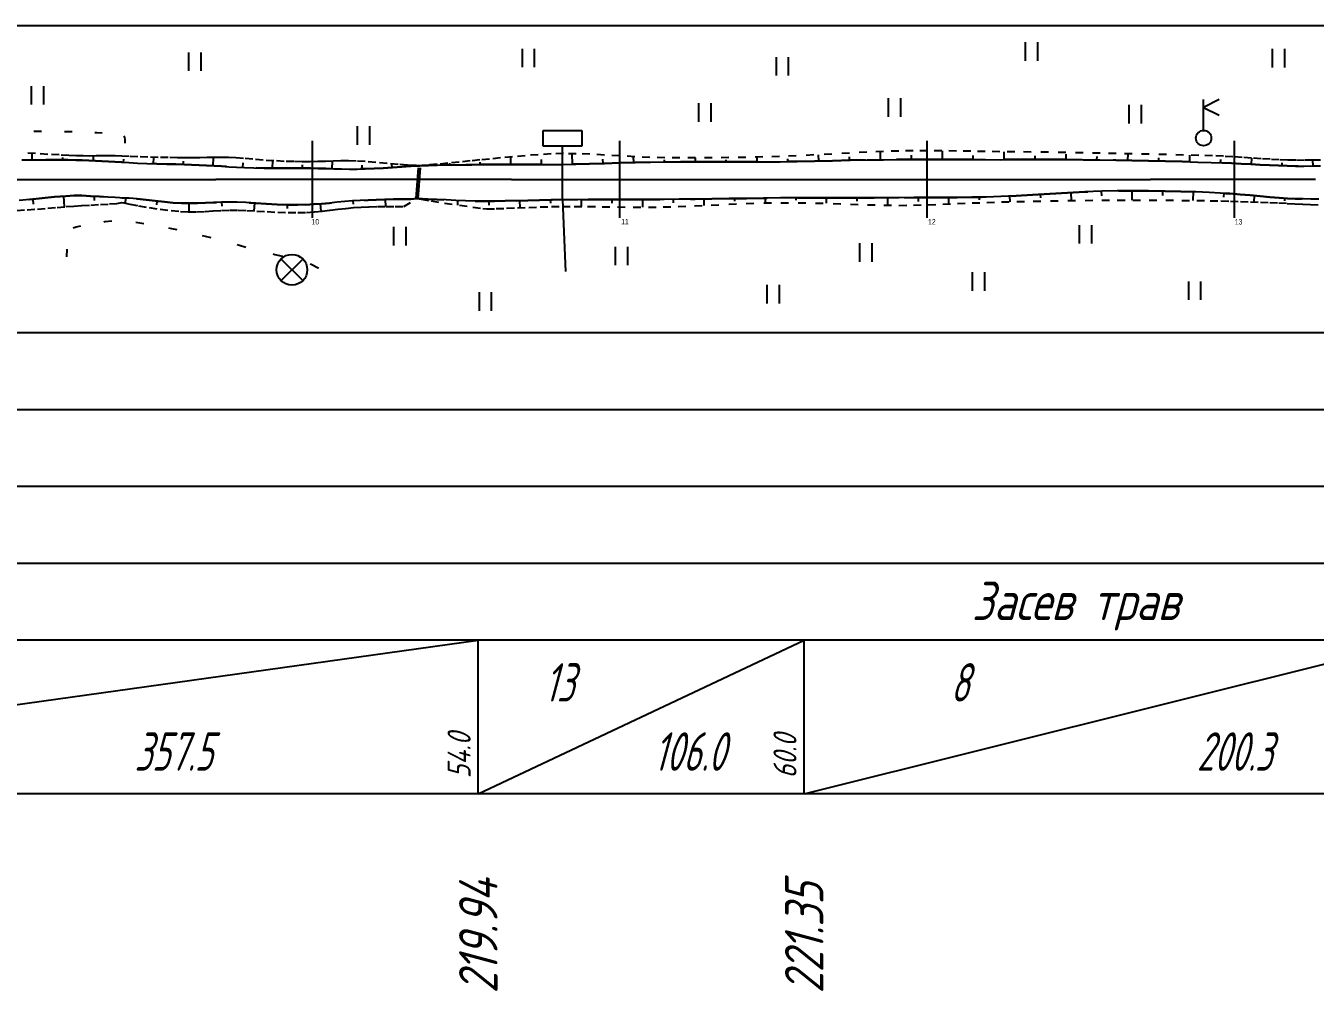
# Model space of a CAD drawing. Extents: x 2172 to 5772, y -842 to -248.
# Drawn here: x 2448.6 to 2532.5, y -675.3 to -612.5 of the extents above; entities that cross this region are included whole.
import ezdxf

# ---------------------------------------------------------------- set-up
doc = ezdxf.new("R2010")
doc.units = 0
doc.header["$MEASUREMENT"] = 0
for name, pattern in [('CONTI', [0]), ('STROT', [1.7, 0.5, -1.2]), ('TP0', [0])]:
    doc.linetypes.add(name, pattern=pattern)
doc.layers.get('0').update_dxf_attribs({"linetype": 'CONTINUOUS'})
for name, color, linetype in [('DEFAULT', 7, 'CONTI'), ('OTKOSDEFAULT', 32, 'CONTI'), ('SIT_LDEFAULT', 7, 'CONTI'), ('USLZNDEFAULT', 7, 'CONTI'), ('ЛЕВЫЙ_ЛОТОК_УКЛОНЫ', 7, 'CONTINUOUS'), ('ОТМЕТКИ_КЮВЕТОВ', 7, 'CONTINUOUS'), ('ЧЕРНЫЕ_ОТМЕТКИ', 7, 'CONTINUOUS')]:
    doc.layers.add(name, color=color, linetype=linetype)
doc.styles.add('SHRFT', font='TXT', dxfattribs={"width": 8.75})
doc.styles.add('ГОСТ', font='gost.TTF', dxfattribs={"oblique": 15, "height": 1})

# ---------------------------------------------------------------- blocks, each defined once
blk = doc.blocks.new('BL_4017')
at = {"color": 0}
for p, q in [((0, 2.5), (0, 12.5)), ((5, 12.5), (0, 10)), ((0, 10), (5, 7.5))]:
    blk.add_line(p, q, dxfattribs=at)
blk.add_circle((0, 0), 2.5, dxfattribs=at)
blk = doc.blocks.new('BL_13')
at = {"color": 0}
for p, q in [((-6.25, 17.5), (-6.25, 22.5)), ((-6.25, 22.5), (6.25, 22.5)), ((6.25, 22.5), (6.25, 17.5)), ((0, 17.5), (-6.25, 17.5)), ((0, 0), (0, 17.5)), ((6.25, 17.5), (0, 17.5)), ((5, 0), (0, 0))]:
    blk.add_line(p, q, dxfattribs=at)
blk = doc.blocks.new('BL_7')
at = {"color": 0}
for p, q in [((-3.5, 3.5), (3.5, -3.5)), ((-3.5, -3.5), (3.5, 3.5))]:
    blk.add_line(p, q, dxfattribs=at)
blk.add_circle((0, 0), 5, dxfattribs=at)
blk = doc.blocks.new('BL_2011')
at = {"color": 0}
for p, q in [((0, 0), (0, 6)), ((4, 0), (4, 6))]:
    blk.add_line(p, q, dxfattribs=at)

msp = doc.modelspace()

# ---------------------------------------------------------------- linework, layer by layer
at = {"linetype": 'TP0'}
for p, q in [((3107.228, -612.478), (2267.228, -612.478)), ((3107.228, -632.478), (2267.228, -632.478)), ((3107.228, -642.478), (2267.228, -642.478)), ((3107.228, -647.478), (2267.228, -647.478)), ((3107.228, -652.478), (2267.228, -652.478)), ((3107.228, -662.478), (2267.228, -662.478))]:
    msp.add_line(p, q, dxfattribs=at)
at = {"layer": 'DEFAULT', "color": 12, "linetype": 'CONTI'}
for p, q in [((2467.228, -624.977), (2467.229, -619.977)), ((2487.229, -624.977), (2487.227, -619.977)), ((2507.228, -624.977), (2507.228, -619.978)), ((2527.228, -624.977), (2527.228, -619.979)), ((2427.471, -622.478), (2450.929, -622.477)), ((2461.545, -622.478), (2460.929, -622.478)), ((2462.162, -622.478), (2461.545, -622.478)), ((2462.778, -622.478), (2462.162, -622.478)), ((2463.395, -622.478), (2462.778, -622.478)), ((2464.012, -622.478), (2463.395, -622.478)), ((2464.628, -622.478), (2464.012, -622.478)), ((2465.245, -622.478), (2464.628, -622.478)), ((2465.861, -622.478), (2465.245, -622.478)), ((2466.478, -622.478), (2465.861, -622.478)), ((2467.095, -622.478), (2466.478, -622.478)), ((2467.711, -622.478), (2467.095, -622.478)), ((2468.328, -622.478), (2467.711, -622.478)), ((2468.945, -622.478), (2468.328, -622.478)), ((2469.561, -622.478), (2468.945, -622.478)), ((2470.178, -622.478), (2469.561, -622.478)), ((2480.179, -622.478), (2485.058, -622.478)), ((2505.058, -622.478), (2506.914, -622.478)), ((2506.914, -622.478), (2508.769, -622.478)), ((2508.769, -622.478), (2510.625, -622.478)), ((2510.625, -622.478), (2512.48, -622.478)), ((2512.48, -622.478), (2514.335, -622.478)), ((2514.335, -622.478), (2516.191, -622.478)), ((2516.191, -622.478), (2518.046, -622.478)), ((2518.046, -622.478), (2519.902, -622.478)), ((2519.902, -622.478), (2521.757, -622.478))]:
    msp.add_line(p, q, dxfattribs=at)
for points in [[(2450.929, -622.477, 0), (2451.63, -622.477, 0)], [(2451.63, -622.477, 0), (2452.305, -622.478, 0)], [(2452.305, -622.478, 0), (2452.956, -622.477, 0)], [(2452.956, -622.477, 0), (2453.582, -622.478, 0)], [(2453.582, -622.478, 0), (2454.181, -622.477, 0)], [(2454.181, -622.477, 0), (2454.755, -622.477, 0)], [(2454.755, -622.477, 0), (2455.303, -622.477, 0)], [(2455.303, -622.477, 0), (2455.826, -622.478, 0)], [(2455.826, -622.478, 0), (2456.325, -622.478, 0)], [(2456.325, -622.478, 0), (2456.796, -622.477, 0)], [(2456.796, -622.477, 0), (2457.242, -622.477, 0)], [(2457.242, -622.477, 0), (2457.664, -622.477, 0)], [(2457.664, -622.477, 0), (2458.059, -622.477, 0)], [(2458.059, -622.477, 0), (2458.428, -622.478, 0)], [(2458.428, -622.478, 0), (2458.773, -622.478, 0)], [(2458.773, -622.478, 0), (2459.093, -622.478, 0)], [(2459.093, -622.478, 0), (2459.384, -622.477, 0)], [(2459.384, -622.477, 0), (2459.652, -622.478, 0)], [(2459.652, -622.478, 0), (2459.896, -622.478, 0)], [(2459.896, -622.478, 0), (2460.113, -622.477, 0)], [(2460.113, -622.477, 0), (2460.304, -622.477, 0)], [(2460.304, -622.477, 0), (2460.469, -622.478, 0)], [(2460.469, -622.478, 0), (2460.609, -622.478, 0)], [(2460.609, -622.478, 0), (2460.725, -622.477, 0)], [(2460.725, -622.477, 0), (2460.814, -622.479, 0)], [(2460.814, -622.479, 0), (2460.878, -622.478, 0)], [(2460.878, -622.478, 0), (2460.915, -622.479, 0)], [(2460.915, -622.479, 0), (2460.928, -622.477, 0)], [(2470.191, -622.478, 0), (2470.178, -622.477, 0)], [(2470.229, -622.479, 0), (2470.191, -622.478, 0)], [(2470.293, -622.477, 0), (2470.229, -622.479, 0)], [(2470.382, -622.478, 0), (2470.293, -622.477, 0)], [(2470.496, -622.478, 0), (2470.382, -622.478, 0)], [(2470.637, -622.477, 0), (2470.496, -622.478, 0)], [(2470.804, -622.478, 0), (2470.637, -622.477, 0)], [(2470.994, -622.479, 0), (2470.804, -622.478, 0)], [(2471.21, -622.478, 0), (2470.994, -622.479, 0)], [(2471.455, -622.478, 0), (2471.21, -622.478, 0)], [(2471.721, -622.478, 0), (2471.455, -622.478, 0)], [(2472.015, -622.478, 0), (2471.721, -622.478, 0)], [(2472.334, -622.477, 0), (2472.015, -622.478, 0)], [(2472.678, -622.477, 0), (2472.334, -622.477, 0)], [(2473.049, -622.478, 0), (2472.678, -622.477, 0)], [(2473.443, -622.477, 0), (2473.049, -622.478, 0)], [(2473.864, -622.478, 0), (2473.443, -622.477, 0)], [(2474.31, -622.478, 0), (2473.864, -622.478, 0)], [(2474.781, -622.477, 0), (2474.31, -622.478, 0)], [(2475.279, -622.478, 0), (2474.781, -622.477, 0)], [(2475.803, -622.477, 0), (2475.279, -622.478, 0)], [(2476.352, -622.477, 0), (2475.803, -622.477, 0)], [(2476.925, -622.479, 0), (2476.352, -622.477, 0)], [(2477.524, -622.477, 0), (2476.925, -622.479, 0)], [(2478.15, -622.477, 0), (2477.524, -622.477, 0)], [(2478.801, -622.477, 0), (2478.15, -622.477, 0)], [(2479.477, -622.478, 0), (2478.801, -622.477, 0)], [(2480.179, -622.478, 0), (2479.477, -622.478, 0)], [(2485.058, -622.478, 0), (2487.637, -622.478, 0)], [(2487.637, -622.478, 0), (2490.036, -622.478, 0)], [(2490.036, -622.478, 0), (2492.259, -622.478, 0)], [(2492.259, -622.478, 0), (2494.304, -622.478, 0)], [(2494.304, -622.478, 0), (2496.169, -622.477, 0)], [(2496.169, -622.477, 0), (2497.859, -622.478, 0)], [(2497.859, -622.478, 0), (2499.369, -622.476, 0)], [(2499.369, -622.476, 0), (2500.703, -622.477, 0)], [(2500.703, -622.477, 0), (2501.859, -622.478, 0)], [(2501.859, -622.478, 0), (2502.837, -622.478, 0)], [(2502.837, -622.478, 0), (2503.636, -622.479, 0)], [(2503.636, -622.479, 0), (2504.259, -622.477, 0)], [(2504.259, -622.477, 0), (2504.703, -622.478, 0)], [(2504.703, -622.478, 0), (2504.97, -622.477, 0)], [(2504.97, -622.477, 0), (2505.058, -622.478, 0)], [(2521.846, -622.477, 0), (2521.757, -622.479, 0)], [(2522.113, -622.478, 0), (2521.846, -622.477, 0)], [(2522.556, -622.477, 0), (2522.113, -622.478, 0)], [(2523.18, -622.478, 0), (2522.556, -622.477, 0)], [(2523.978, -622.477, 0), (2523.18, -622.478, 0)], [(2524.957, -622.478, 0), (2523.978, -622.477, 0)], [(2526.112, -622.477, 0), (2524.957, -622.478, 0)], [(2527.446, -622.478, 0), (2526.112, -622.477, 0)], [(2528.957, -622.478, 0), (2527.446, -622.478, 0)], [(2530.646, -622.477, 0), (2528.957, -622.478, 0)], [(2532.512, -622.478, 0), (2530.646, -622.477, 0)]]:
    msp.add_polyline3d(points, dxfattribs=at)
at = {"layer": 'OTKOSDEFAULT', "color": 32, "linetype": 'STROT'}
for p, q in [((2449.193, -620.803, 43.942), (2448.366, -620.764, 43.932)), ((2449.997, -620.849, 43.951), (2449.193, -620.803, 43.942)), ((2450.736, -620.889, 43.96), (2449.997, -620.849, 43.951)), ((2451.376, -620.923, 43.968), (2450.736, -620.889, 43.96)), ((2451.88, -620.945, 43.974), (2451.376, -620.923, 43.968)), ((2452.302, -620.955, 43.963), (2451.88, -620.945, 43.974)), ((2452.722, -620.956, 43.952), (2452.302, -620.955, 43.963)), ((2453.143, -620.952, 43.942), (2452.722, -620.956, 43.952)), ((2453.562, -620.948, 43.931), (2453.143, -620.952, 43.942)), ((2453.979, -620.944, 43.92), (2453.562, -620.948, 43.931)), ((2454.396, -620.948, 43.909), (2453.979, -620.944, 43.92)), ((2454.81, -620.957, 43.898), (2454.396, -620.948, 43.909)), ((2455.288, -620.978, 43.902), (2454.81, -620.957, 43.898)), ((2481.068, -620.936, 44.069), (2480.238, -621.007, 44.061)), ((2481.916, -620.872, 44.076), (2481.068, -620.936, 44.069)), ((2482.756, -620.825, 44.084), (2481.916, -620.872, 44.076)), ((2483.561, -620.801, 44.092), (2482.756, -620.825, 44.084)), ((2484.384, -620.809, 44.105), (2483.561, -620.801, 44.092)), ((2485.279, -620.842, 44.12), (2484.384, -620.809, 44.105)), ((2486.227, -620.892, 44.136), (2485.279, -620.842, 44.12)), ((2487.209, -620.95, 44.152), (2486.227, -620.892, 44.136)), ((2488.203, -621.005, 44.169), (2487.209, -620.95, 44.152)), ((2498.71, -620.945, 44.359), (2497.612, -620.988, 44.345)), ((2499.855, -620.888, 44.375), (2498.71, -620.945, 44.359)), ((2501.022, -620.826, 44.391), (2499.855, -620.888, 44.375)), ((2502.184, -620.763, 44.406), (2501.022, -620.826, 44.391)), ((2503.314, -620.705, 44.421), (2502.184, -620.763, 44.406)), ((2504.389, -620.661, 44.436), (2503.314, -620.705, 44.421)), ((2505.379, -620.632, 44.449), (2504.389, -620.661, 44.436)), ((2506.318, -620.619, 44.451), (2505.379, -620.632, 44.449)), ((2507.257, -620.617, 44.454), (2506.318, -620.619, 44.451)), ((2508.196, -620.625, 44.456), (2507.257, -620.617, 44.454)), ((2509.137, -620.636, 44.458), (2508.196, -620.625, 44.456)), ((2510.076, -620.649, 44.46), (2509.137, -620.636, 44.458)), ((2511.015, -620.664, 44.462), (2510.076, -620.649, 44.46)), ((2511.954, -620.676, 44.465), (2511.015, -620.664, 44.462)), ((2512.942, -620.686, 44.476), (2511.954, -620.676, 44.465)), ((2514.006, -620.698, 44.489), (2512.942, -620.686, 44.476)), ((2515.121, -620.713, 44.502), (2514.006, -620.698, 44.489)), ((2516.258, -620.732, 44.516), (2515.121, -620.713, 44.502)), ((2517.389, -620.754, 44.529), (2516.258, -620.732, 44.516)), ((2518.487, -620.776, 44.542), (2517.389, -620.754, 44.529)), ((2519.526, -620.799, 44.555), (2518.487, -620.776, 44.542)), ((2520.573, -620.819, 44.566), (2519.526, -620.799, 44.555)), ((2521.685, -620.842, 44.577), (2520.573, -620.819, 44.566)), ((2522.812, -620.864, 44.588), (2521.685, -620.842, 44.577)), ((2523.907, -620.891, 44.6), (2522.812, -620.864, 44.588)), ((2524.92, -620.917, 44.61), (2523.907, -620.891, 44.6)), ((2525.803, -620.945, 44.619), (2524.92, -620.917, 44.61)), ((2526.507, -620.973, 44.626), (2525.803, -620.945, 44.619)), ((2455.866, -621.001, 43.906), (2455.288, -620.978, 43.902)), ((2456.508, -621.026, 43.911), (2455.866, -621.001, 43.906)), ((2457.177, -621.045, 43.916), (2456.508, -621.026, 43.911)), ((2457.834, -621.057, 43.921), (2457.177, -621.045, 43.916)), ((2458.441, -621.065, 43.925), (2457.834, -621.057, 43.921)), ((2458.965, -621.07, 43.929), (2458.441, -621.065, 43.925)), ((2459.434, -621.072, 43.935), (2458.965, -621.07, 43.929)), ((2459.904, -621.067, 43.942), (2459.434, -621.072, 43.935)), ((2460.372, -621.061, 43.949), (2459.904, -621.067, 43.942)), ((2460.839, -621.055, 43.955), (2460.372, -621.061, 43.949)), ((2461.303, -621.055, 43.961), (2460.839, -621.055, 43.955)), ((2461.768, -621.062, 43.968), (2461.303, -621.055, 43.961)), ((2462.23, -621.081, 43.974), (2461.768, -621.062, 43.968)), ((2462.747, -621.12, 43.979), (2462.23, -621.081, 43.974)), ((2463.352, -621.172, 43.983), (2462.747, -621.12, 43.979)), ((2464.018, -621.226, 43.989), (2463.352, -621.172, 43.983)), ((2464.705, -621.271, 43.994), (2464.018, -621.226, 43.989)), ((2465.383, -621.303, 43.999), (2464.705, -621.271, 43.994)), ((2466.014, -621.323, 44.004), (2465.383, -621.303, 43.999)), ((2466.565, -621.33, 44.009), (2466.014, -621.323, 44.004)), ((2467.067, -621.329, 44.005), (2466.565, -621.33, 44.009)), ((2467.569, -621.318, 44.002), (2467.067, -621.329, 44.005)), ((2468.072, -621.303, 43.998), (2467.569, -621.318, 44.002)), ((2468.574, -621.286, 43.994), (2468.072, -621.303, 43.998)), ((2469.074, -621.276, 43.991), (2468.574, -621.286, 43.994)), ((2469.572, -621.273, 43.987), (2469.074, -621.276, 43.991)), ((2470.068, -621.283, 43.983), (2469.572, -621.273, 43.987)), ((2470.647, -621.321, 43.991), (2470.068, -621.283, 43.983)), ((2471.343, -621.383, 44), (2470.647, -621.321, 43.991)), ((2472.085, -621.447, 44.01), (2471.343, -621.383, 44)), ((2472.797, -621.502, 44.019), (2472.085, -621.447, 44.01)), ((2473.404, -621.544, 44.027), (2472.797, -621.502, 44.019)), ((2473.824, -621.568, 44.032), (2473.404, -621.544, 44.027)), ((2473.983, -621.577, 44.034), (2473.824, -621.568, 44.032)), ((2474.209, -621.59, 43.942), (2473.983, -621.577, 44.034)), ((2474.356, -621.579, 43.946), (2474.209, -621.59, 43.942)), ((2474.756, -621.547, 43.956), (2474.356, -621.579, 43.946)), ((2475.336, -621.497, 43.971), (2474.756, -621.547, 43.956)), ((2476.03, -621.431, 43.988), (2475.336, -621.497, 43.971)), ((2476.771, -621.353, 44.007), (2476.03, -621.431, 43.988)), ((2477.49, -621.277, 44.025), (2476.771, -621.353, 44.007)), ((2478.119, -621.214, 44.041), (2477.49, -621.277, 44.025)), ((2478.738, -621.156, 44.047), (2478.119, -621.214, 44.041)), ((2479.453, -621.083, 44.053), (2478.738, -621.156, 44.047)), ((2480.238, -621.007, 44.061), (2479.453, -621.083, 44.053)), ((2489.193, -621.05, 44.185), (2488.203, -621.005, 44.169)), ((2490.155, -621.074, 44.201), (2489.193, -621.05, 44.185)), ((2491.132, -621.082, 44.22), (2490.155, -621.074, 44.201)), ((2492.161, -621.082, 44.24), (2491.132, -621.082, 44.22)), ((2493.231, -621.075, 44.26), (2492.161, -621.082, 44.24)), ((2494.326, -621.061, 44.281), (2493.231, -621.075, 44.26)), ((2495.432, -621.044, 44.303), (2494.326, -621.061, 44.281)), ((2496.533, -621.019, 44.324), (2495.432, -621.044, 44.303)), ((2497.612, -620.988, 44.345), (2496.533, -621.019, 44.324)), ((2527.113, -621.005, 44.628), (2526.507, -620.973, 44.626)), ((2527.73, -621.043, 44.63), (2527.113, -621.005, 44.628)), ((2528.348, -621.087, 44.632), (2527.73, -621.043, 44.63)), ((2528.962, -621.131, 44.634), (2528.348, -621.087, 44.632)), ((2529.561, -621.171, 44.635), (2528.962, -621.131, 44.634)), ((2530.143, -621.204, 44.637), (2529.561, -621.171, 44.635)), ((2530.694, -621.227, 44.639), (2530.143, -621.204, 44.637)), ((2531.229, -621.237, 44.643), (2530.694, -621.227, 44.639)), ((2531.767, -621.238, 44.648), (2531.229, -621.237, 44.643)), ((2532.303, -621.23, 44.653), (2531.767, -621.238, 44.648)), ((2532.839, -621.221, 44.657), (2532.303, -621.23, 44.653)), ((2449.996, -624.358, 43.831), (2450.622, -624.302, 43.827)), ((2450.622, -624.302, 43.827), (2451.197, -624.251, 43.824)), ((2451.197, -624.251, 43.824), (2451.699, -624.214, 43.821)), ((2451.699, -624.214, 43.821), (2452.216, -624.183, 43.836)), ((2452.216, -624.183, 43.836), (2452.812, -624.151, 43.854)), ((2452.812, -624.151, 43.854), (2453.428, -624.114, 43.872)), ((2453.428, -624.114, 43.872), (2454.01, -624.078, 43.889)), ((2454.01, -624.078, 43.889), (2454.495, -624.044, 43.903)), ((2454.495, -624.044, 43.903), (2454.811, -623.98, 43.919)), ((2454.811, -623.98, 43.919), (2454.955, -624.01, 43.917)), ((2454.955, -624.01, 43.917), (2455.345, -624.088, 43.909)), ((2455.345, -624.088, 43.909), (2455.915, -624.196, 43.898)), ((2455.915, -624.196, 43.898), (2456.597, -624.313, 43.885)), ((2456.597, -624.313, 43.885), (2457.325, -624.42, 43.871)), ((2469.39, -624.368, 43.975), (2469.891, -624.318, 43.98)), ((2469.891, -624.318, 43.98), (2470.394, -624.283, 43.985)), ((2470.394, -624.283, 43.985), (2470.912, -624.264, 43.975)), ((2470.912, -624.264, 43.975), (2471.457, -624.25, 43.965)), ((2471.457, -624.25, 43.965), (2472.025, -624.242, 43.955)), ((2472.025, -624.242, 43.955), (2472.601, -624.239, 43.945)), ((2472.601, -624.239, 43.945), (2473.179, -624.237, 43.934)), ((2473.179, -624.237, 43.934), (2474.043, -623.718, 43.97)), ((2474.043, -623.718, 43.97), (2474.294, -623.765, 43.969)), ((2474.294, -623.765, 43.969), (2474.941, -623.881, 43.966)), ((2474.941, -623.881, 43.966), (2475.826, -624.025, 43.962)), ((2475.826, -624.025, 43.962), (2476.789, -624.166, 43.958)), ((2476.789, -624.166, 43.958), (2477.671, -624.284, 43.954)), ((2477.671, -624.284, 43.954), (2478.315, -624.366, 43.951)), ((2480.573, -624.333, 44.006), (2481.305, -624.304, 44.027)), ((2481.305, -624.304, 44.027), (2482.046, -624.275, 44.048)), ((2482.046, -624.275, 44.048), (2482.783, -624.253, 44.068)), ((2482.783, -624.253, 44.068), (2483.499, -624.239, 44.088)), ((2483.499, -624.239, 44.088), (2484.266, -624.238, 44.096)), ((2484.266, -624.238, 44.096), (2485.136, -624.246, 44.104)), ((2485.136, -624.246, 44.104), (2486.084, -624.259, 44.113)), ((2486.084, -624.259, 44.113), (2487.076, -624.272, 44.122)), ((2487.076, -624.272, 44.122), (2488.088, -624.284, 44.132)), ((2488.088, -624.284, 44.132), (2489.09, -624.286, 44.141)), ((2489.09, -624.286, 44.141), (2490.054, -624.274, 44.15)), ((2490.054, -624.274, 44.15), (2491.031, -624.246, 44.162)), ((2491.031, -624.246, 44.162), (2492.079, -624.203, 44.174)), ((2492.079, -624.203, 44.174), (2493.182, -624.152, 44.187)), ((2493.182, -624.152, 44.187), (2494.315, -624.098, 44.2)), ((2494.315, -624.098, 44.2), (2495.461, -624.051, 44.214)), ((2495.461, -624.051, 44.214), (2496.601, -624.013, 44.227)), ((2496.601, -624.013, 44.227), (2497.715, -623.994, 44.24)), ((2497.715, -623.994, 44.24), (2498.828, -623.996, 44.263)), ((2498.828, -623.996, 44.263), (2499.967, -624.016, 44.287)), ((2499.967, -624.016, 44.287), (2501.114, -624.052, 44.31)), ((2501.114, -624.052, 44.31), (2502.247, -624.092, 44.334)), ((2502.247, -624.092, 44.334), (2503.351, -624.129, 44.356)), ((2503.351, -624.129, 44.356), (2504.407, -624.159, 44.378)), ((2504.407, -624.159, 44.378), (2505.397, -624.169, 44.399)), ((2505.397, -624.169, 44.399), (2506.35, -624.158, 44.403)), ((2506.35, -624.158, 44.403), (2507.3, -624.132, 44.406)), ((2507.3, -624.132, 44.406), (2508.253, -624.096, 44.41)), ((2508.253, -624.096, 44.41), (2509.205, -624.057, 44.414)), ((2509.205, -624.057, 44.414), (2510.157, -624.014, 44.418)), ((2510.157, -624.014, 44.418), (2511.111, -623.976, 44.421)), ((2511.111, -623.976, 44.421), (2512.064, -623.946, 44.425)), ((2512.064, -623.946, 44.425), (2513.064, -623.921, 44.436)), ((2513.064, -623.921, 44.436), (2514.137, -623.897, 44.448)), ((2514.137, -623.897, 44.448), (2515.258, -623.874, 44.461)), ((2515.258, -623.874, 44.461), (2516.394, -623.858, 44.474)), ((2516.394, -623.858, 44.474), (2517.517, -623.845, 44.486)), ((2517.517, -623.845, 44.486), (2518.598, -623.837, 44.499)), ((2518.598, -623.837, 44.499), (2519.606, -623.833, 44.51)), ((2519.606, -623.833, 44.51), (2520.612, -623.83, 44.518)), ((2520.612, -623.83, 44.518), (2521.675, -623.831, 44.527)), ((2521.675, -623.831, 44.527), (2522.753, -623.834, 44.536)), ((2522.753, -623.834, 44.536), (2523.802, -623.842, 44.545)), ((2523.802, -623.842, 44.545), (2524.781, -623.856, 44.553)), ((2524.781, -623.856, 44.553), (2525.646, -623.868, 44.56)), ((2525.646, -623.868, 44.56), (2526.353, -623.884, 44.566)), ((2526.353, -623.884, 44.566), (2526.981, -623.901, 44.571)), ((2526.981, -623.901, 44.571), (2527.626, -623.921, 44.576)), ((2527.626, -623.921, 44.576), (2528.276, -623.944, 44.58)), ((2528.276, -623.944, 44.58), (2528.917, -623.967, 44.585)), ((2528.917, -623.967, 44.585), (2529.536, -623.992, 44.59)), ((2529.536, -623.992, 44.59), (2530.121, -624.015, 44.594)), ((2530.121, -624.015, 44.594), (2530.658, -624.038, 44.598)), ((2530.658, -624.038, 44.598), (2531.166, -624.062, 44.601)), ((2531.166, -624.062, 44.601), (2531.676, -624.087, 44.605)), ((2531.676, -624.087, 44.605), (2532.184, -624.115, 44.608)), ((2532.184, -624.115, 44.608), (2532.693, -624.141, 44.612)), ((2447.995, -624.495, 43.843), (2448.662, -624.463, 43.839)), ((2448.662, -624.463, 43.839), (2449.334, -624.415, 43.835)), ((2449.334, -624.415, 43.835), (2449.996, -624.358, 43.831)), ((2457.325, -624.42, 43.871), (2458.027, -624.507, 43.858)), ((2458.027, -624.507, 43.858), (2458.63, -624.562, 43.846)), ((2458.63, -624.562, 43.846), (2459.161, -624.583, 43.865)), ((2459.161, -624.583, 43.865), (2459.697, -624.58, 43.883)), ((2459.697, -624.58, 43.883), (2460.235, -624.56, 43.902)), ((2460.235, -624.56, 43.902), (2460.773, -624.529, 43.92)), ((2460.773, -624.529, 43.92), (2461.312, -624.5, 43.938)), ((2461.312, -624.5, 43.938), (2461.848, -624.48, 43.957)), ((2461.848, -624.48, 43.957), (2462.384, -624.479, 43.975)), ((2462.384, -624.479, 43.975), (2462.959, -624.502, 43.972)), ((2462.959, -624.502, 43.972), (2463.6, -624.539, 43.968)), ((2463.6, -624.539, 43.968), (2464.28, -624.578, 43.965)), ((2464.28, -624.578, 43.965), (2464.972, -624.612, 43.961)), ((2464.972, -624.612, 43.961), (2465.65, -624.632, 43.957)), ((2465.65, -624.632, 43.957), (2466.281, -624.636, 43.954)), ((2466.281, -624.636, 43.954), (2466.84, -624.624, 43.951)), ((2466.84, -624.624, 43.951), (2467.354, -624.591, 43.956)), ((2467.354, -624.591, 43.956), (2467.866, -624.544, 43.961)), ((2467.866, -624.544, 43.961), (2468.377, -624.486, 43.965)), ((2468.377, -624.486, 43.965), (2468.884, -624.426, 43.97)), ((2468.884, -624.426, 43.97), (2469.39, -624.368, 43.975)), ((2478.315, -624.366, 43.951), (2478.564, -624.396, 43.95)), ((2478.564, -624.396, 43.95), (2479.19, -624.383, 43.968)), ((2479.19, -624.383, 43.968), (2479.865, -624.36, 43.987)), ((2479.865, -624.36, 43.987), (2480.573, -624.333, 44.006))]:
    msp.add_line(p, q, dxfattribs=at)
at = {"layer": 'OTKOSDEFAULT', "color": 32}
for p, q in [((2448.984, -621.205), (2448.984, -620.793)), ((2452.967, -621.26), (2452.98, -620.954)), ((2484.141, -621.494), (2484.127, -620.806)), ((2500.172, -621.281), (2500.163, -620.871)), ((2504.192, -621.201), (2504.183, -620.668)), ((2506.203, -621.181), (2506.202, -620.901)), ((2508.219, -621.182), (2508.221, -620.626)), ((2510.232, -621.189), (2510.233, -620.92)), ((2512.244, -621.193), (2512.244, -620.679)), ((2514.259, -621.191), (2514.258, -620.946)), ((2516.271, -621.192), (2516.273, -620.833)), ((2520.295, -621.234), (2520.303, -620.814)), ((2524.317, -621.331), (2524.331, -620.902)), ((2448.321, -621.205, 43.894), (2449.14, -621.205, 43.891)), ((2449.14, -621.205, 43.891), (2449.936, -621.206, 43.887)), ((2449.936, -621.206, 43.887), (2450.671, -621.209, 43.884)), ((2450.671, -621.209, 43.884), (2451.312, -621.213, 43.881)), ((2450.981, -621.21), (2450.981, -621.056)), ((2451.312, -621.213, 43.881), (2451.817, -621.221, 43.879)), ((2451.817, -621.221, 43.879), (2452.246, -621.233, 43.883)), ((2452.246, -621.233, 43.883), (2452.672, -621.248, 43.887)), ((2452.672, -621.248, 43.887), (2453.098, -621.265, 43.89)), ((2453.098, -621.265, 43.89), (2453.523, -621.285, 43.894)), ((2453.523, -621.285, 43.894), (2453.948, -621.307, 43.898)), ((2453.948, -621.307, 43.898), (2454.372, -621.331, 43.902)), ((2454.372, -621.331, 43.902), (2454.794, -621.356, 43.906)), ((2454.794, -621.356, 43.906), (2455.272, -621.383, 43.917)), ((2454.935, -621.364), (2454.945, -621.164)), ((2455.272, -621.383, 43.917), (2455.836, -621.413, 43.93)), ((2455.836, -621.413, 43.93), (2456.456, -621.439, 43.944)), ((2456.456, -621.439, 43.944), (2457.102, -621.463, 43.959)), ((2456.889, -621.457), (2456.903, -621.038)), ((2457.102, -621.463, 43.959), (2457.74, -621.481, 43.974)), ((2457.74, -621.481, 43.974), (2458.341, -621.497, 43.988)), ((2458.341, -621.497, 43.988), (2458.872, -621.515, 44.001)), ((2458.832, -621.515), (2458.84, -621.294)), ((2458.872, -621.515, 44.001), (2459.359, -621.537, 44.006)), ((2459.359, -621.537, 44.006), (2459.845, -621.559, 44.012)), ((2459.845, -621.559, 44.012), (2460.332, -621.581, 44.018)), ((2460.332, -621.581, 44.018), (2460.82, -621.604, 44.024)), ((2460.765, -621.602), (2460.789, -621.056)), ((2460.82, -621.604, 44.024), (2461.305, -621.628, 44.029)), ((2461.305, -621.628, 44.029), (2461.791, -621.651, 44.035)), ((2461.791, -621.651, 44.035), (2462.277, -621.675, 44.041)), ((2462.277, -621.675, 44.041), (2462.81, -621.703, 44.042)), ((2462.697, -621.697), (2462.71, -621.409)), ((2462.81, -621.703, 44.042), (2463.42, -621.727, 44.044)), ((2463.42, -621.727, 44.044), (2464.077, -621.746, 44.045)), ((2464.077, -621.746, 44.045), (2464.753, -621.755, 44.047)), ((2464.634, -621.754), (2464.639, -621.267)), ((2464.753, -621.755, 44.047), (2465.415, -621.755, 44.049)), ((2465.415, -621.755, 44.049), (2466.036, -621.749, 44.05)), ((2466.036, -621.749, 44.05), (2466.586, -621.746, 44.052)), ((2466.575, -621.748), (2466.576, -621.54)), ((2466.586, -621.746, 44.052), (2467.09, -621.75, 44.043)), ((2467.09, -621.75, 44.043), (2467.597, -621.76, 44.034)), ((2467.597, -621.76, 44.034), (2468.103, -621.776, 44.025)), ((2468.103, -621.776, 44.025), (2468.611, -621.789, 44.017)), ((2468.517, -621.788), (2468.529, -621.288)), ((2468.611, -621.789, 44.017), (2469.119, -621.799, 44.008)), ((2469.119, -621.799, 44.008), (2469.628, -621.805, 43.999)), ((2469.628, -621.805, 43.999), (2470.136, -621.803, 43.99)), ((2470.136, -621.803, 43.99), (2470.665, -621.791, 43.984)), ((2470.464, -621.797), (2470.458, -621.554)), ((2470.665, -621.791, 43.984), (2471.232, -621.768, 43.977)), ((2471.232, -621.768, 43.977), (2471.825, -621.737, 43.97)), ((2471.825, -621.737, 43.97), (2472.43, -621.701, 43.963)), ((2472.41, -621.701), (2472.397, -621.473)), ((2472.43, -621.701, 43.963), (2473.037, -621.661, 43.956)), ((2473.037, -621.661, 43.956), (2473.634, -621.622, 43.949)), ((2473.634, -621.622, 43.949), (2474.209, -621.59, 43.942)), ((2474.209, -621.59, 43.942), (2474.77, -621.567, 43.955)), ((2474.77, -621.567, 43.955), (2475.334, -621.551, 43.967)), ((2475.334, -621.551, 43.967), (2475.899, -621.541, 43.98)), ((2475.899, -621.541, 43.98), (2476.466, -621.535, 43.992)), ((2476.17, -621.539), (2476.168, -621.417)), ((2476.466, -621.535, 43.992), (2477.034, -621.53, 44.005)), ((2477.034, -621.53, 44.005), (2477.604, -621.527, 44.017)), ((2477.604, -621.527, 44.017), (2478.173, -621.518, 44.03)), ((2478.146, -621.518), (2478.145, -621.365)), ((2478.173, -621.518, 44.03), (2478.795, -621.512, 44.033)), ((2478.795, -621.512, 44.033), (2479.505, -621.51, 44.038)), ((2479.505, -621.51, 44.038), (2480.282, -621.511, 44.043)), ((2480.139, -621.511), (2480.14, -621.016)), ((2480.282, -621.511, 44.043), (2481.1, -621.514, 44.048)), ((2481.1, -621.514, 44.048), (2481.933, -621.517, 44.053)), ((2481.933, -621.517, 44.053), (2482.758, -621.513, 44.058)), ((2482.141, -621.515), (2482.139, -621.188)), ((2482.758, -621.513, 44.058), (2483.551, -621.505, 44.063)), ((2483.551, -621.505, 44.063), (2484.368, -621.489, 44.079)), ((2484.368, -621.489, 44.079), (2485.265, -621.466, 44.098)), ((2485.265, -621.466, 44.098), (2486.223, -621.437, 44.118)), ((2486.138, -621.44), (2486.13, -621.162)), ((2486.223, -621.437, 44.118), (2487.218, -621.408, 44.138)), ((2487.218, -621.408, 44.138), (2488.226, -621.381, 44.159)), ((2488.138, -621.384), (2488.128, -621.001)), ((2488.226, -621.381, 44.159), (2489.228, -621.356, 44.18)), ((2489.228, -621.356, 44.18), (2490.202, -621.337, 44.2)), ((2490.142, -621.338), (2490.14, -621.207)), ((2490.202, -621.337, 44.2), (2491.183, -621.329, 44.215)), ((2491.183, -621.329, 44.215), (2492.218, -621.326, 44.231)), ((2492.146, -621.326), (2492.146, -621.081)), ((2492.218, -621.326, 44.231), (2493.289, -621.33, 44.248)), ((2493.289, -621.33, 44.248), (2494.386, -621.334, 44.265)), ((2494.152, -621.332), (2494.152, -621.199)), ((2494.386, -621.334, 44.265), (2495.492, -621.338, 44.282)), ((2495.492, -621.338, 44.282), (2496.591, -621.337, 44.299)), ((2496.158, -621.337), (2496.158, -621.028)), ((2496.591, -621.337, 44.299), (2497.674, -621.329, 44.316)), ((2497.674, -621.329, 44.316), (2498.771, -621.312, 44.336)), ((2498.166, -621.321), (2498.163, -621.145)), ((2498.771, -621.312, 44.336), (2499.909, -621.288, 44.357)), ((2499.909, -621.288, 44.357), (2501.064, -621.263, 44.378)), ((2501.064, -621.263, 44.378), (2502.214, -621.237, 44.399)), ((2502.181, -621.237), (2502.177, -621.001)), ((2502.214, -621.237, 44.399), (2503.333, -621.216, 44.419)), ((2503.333, -621.216, 44.419), (2504.398, -621.198, 44.439)), ((2504.398, -621.198, 44.439), (2505.386, -621.186, 44.457)), ((2505.386, -621.186, 44.457), (2506.327, -621.181, 44.462)), ((2506.327, -621.181, 44.462), (2507.268, -621.18, 44.467)), ((2507.268, -621.18, 44.467), (2508.207, -621.182, 44.471)), ((2508.207, -621.182, 44.471), (2509.15, -621.186, 44.476)), ((2509.15, -621.186, 44.476), (2510.091, -621.19, 44.481)), ((2510.091, -621.19, 44.481), (2511.03, -621.194, 44.486)), ((2511.03, -621.194, 44.486), (2511.971, -621.195, 44.491)), ((2511.971, -621.195, 44.491), (2512.958, -621.193, 44.496)), ((2512.958, -621.193, 44.496), (2514.021, -621.192, 44.502)), ((2514.021, -621.192, 44.502), (2515.132, -621.189, 44.508)), ((2515.132, -621.189, 44.508), (2516.262, -621.192, 44.514)), ((2516.262, -621.192, 44.514), (2517.388, -621.195, 44.521)), ((2517.388, -621.195, 44.521), (2518.478, -621.206, 44.527)), ((2518.283, -621.205), (2518.286, -620.988)), ((2518.478, -621.206, 44.527), (2519.507, -621.22, 44.532)), ((2519.507, -621.22, 44.532), (2520.542, -621.238, 44.539)), ((2520.542, -621.238, 44.539), (2521.639, -621.26, 44.547)), ((2521.639, -621.26, 44.547), (2522.751, -621.286, 44.554)), ((2522.307, -621.276), (2522.312, -621.066)), ((2522.751, -621.286, 44.554), (2523.832, -621.316, 44.561)), ((2523.832, -621.316, 44.561), (2524.835, -621.348, 44.568)), ((2524.835, -621.348, 44.568), (2525.713, -621.378, 44.574)), ((2525.713, -621.378, 44.574), (2526.421, -621.405, 44.579)), ((2526.326, -621.401), (2526.334, -621.184)), ((2526.421, -621.405, 44.579), (2527.034, -621.431, 44.582)), ((2527.034, -621.431, 44.582), (2527.66, -621.462, 44.585)), ((2527.66, -621.462, 44.585), (2528.287, -621.495, 44.589)), ((2528.287, -621.495, 44.589), (2528.908, -621.526, 44.592)), ((2528.331, -621.498), (2528.351, -621.088)), ((2528.908, -621.526, 44.592), (2529.518, -621.555, 44.595)), ((2529.518, -621.555, 44.595), (2530.104, -621.578, 44.598)), ((2530.104, -621.578, 44.598), (2530.662, -621.597, 44.601)), ((2530.337, -621.587), (2530.343, -621.4)), ((2530.662, -621.597, 44.601), (2531.204, -621.607, 44.603)), ((2531.204, -621.607, 44.603), (2531.745, -621.61, 44.604)), ((2531.745, -621.61, 44.604), (2532.285, -621.606, 44.605)), ((2532.285, -621.606, 44.605), (2532.827, -621.602, 44.607)), ((2532.342, -621.606), (2532.339, -621.229)), ((2515.219, -623.424, 44.511), (2514.09, -623.493, 44.485)), ((2514.585, -623.462), (2514.597, -623.676)), ((2516.368, -623.355, 44.538), (2515.219, -623.424, 44.511)), ((2517.502, -623.294, 44.565), (2516.368, -623.355, 44.538)), ((2516.575, -623.343), (2516.602, -623.855)), ((2518.59, -623.246, 44.59), (2517.502, -623.294, 44.565)), ((2518.562, -623.248), (2518.572, -623.544)), ((2519.597, -623.222, 44.614), (2518.59, -623.246, 44.59)), ((2520.594, -623.215, 44.615), (2519.597, -623.222, 44.614)), ((2520.554, -623.215), (2520.556, -623.83)), ((2521.645, -623.22, 44.616), (2520.594, -623.215, 44.615)), ((2522.709, -623.239, 44.618), (2521.645, -623.22, 44.616)), ((2522.545, -623.236), (2522.539, -623.536)), ((2523.747, -623.264, 44.619), (2522.709, -623.239, 44.618)), ((2524.716, -623.297, 44.62), (2523.747, -623.264, 44.619)), ((2524.537, -623.291), (2524.517, -623.851)), ((2525.579, -623.332, 44.621), (2524.716, -623.297, 44.62)), ((2526.293, -623.367, 44.622), (2525.579, -623.332, 44.621)), ((2526.933, -623.405, 44.621), (2526.293, -623.367, 44.622)), ((2526.527, -623.381), (2526.511, -623.635)), ((2527.592, -623.456, 44.62), (2526.933, -623.405, 44.621)), ((2528.257, -623.514, 44.619), (2527.592, -623.456, 44.62)), ((2448.832, -623.777, 43.876), (2448.146, -623.848, 43.871)), ((2449.628, -623.698, 43.881), (2448.832, -623.777, 43.876)), ((2449.027, -623.759), (2449.061, -624.095)), ((2450.438, -623.623, 43.886), (2449.628, -623.698, 43.881)), ((2451.168, -623.566, 43.891), (2450.438, -623.623, 43.886)), ((2451.02, -623.578), (2451.069, -624.262)), ((2451.724, -623.536, 43.895), (2451.168, -623.566, 43.891)), ((2452.215, -623.538, 43.9), (2451.724, -623.536, 43.895)), ((2452.78, -623.56, 43.906), (2452.215, -623.538, 43.9)), ((2453.365, -623.593, 43.912), (2452.78, -623.56, 43.906)), ((2453.029, -623.574), (2453.013, -623.858)), ((2453.913, -623.63, 43.918), (2453.365, -623.593, 43.912)), ((2454.376, -623.664, 43.923), (2453.913, -623.63, 43.918)), ((2454.695, -623.687, 43.926), (2454.376, -623.664, 43.923)), ((2454.812, -623.695, 43.927), (2454.695, -623.687, 43.926)), ((2455.294, -623.707, 43.934), (2454.812, -623.695, 43.927)), ((2455.053, -623.701), (2455.035, -624.025)), ((2455.829, -623.75, 43.942), (2455.294, -623.707, 43.934)), ((2456.401, -623.812, 43.95), (2455.829, -623.75, 43.942)), ((2456.993, -623.878, 43.958), (2456.401, -623.812, 43.95)), ((2457.588, -623.942, 43.966), (2456.993, -623.878, 43.958)), ((2457.1, -623.891), (2457.071, -624.136)), ((2458.164, -623.996, 43.974), (2457.588, -623.942, 43.966)), ((2458.702, -624.027, 43.982), (2458.164, -623.996, 43.974)), ((2459.218, -624.036, 43.982), (2458.702, -624.027, 43.982)), ((2459.187, -624.036), (2459.185, -624.583)), ((2459.735, -624.028, 43.983), (2459.218, -624.036, 43.982)), ((2460.255, -624.008, 43.984), (2459.735, -624.028, 43.983)), ((2460.776, -623.985, 43.984), (2460.255, -624.008, 43.984)), ((2461.296, -623.964, 43.985), (2460.776, -623.985, 43.984)), ((2461.812, -623.952, 43.985), (2461.296, -623.964, 43.985)), ((2461.313, -623.964), (2461.322, -624.232)), ((2462.328, -623.957, 43.986), (2461.812, -623.952, 43.985)), ((2462.891, -623.984, 43.986), (2462.328, -623.957, 43.986)), ((2463.532, -624.025, 43.987), (2462.891, -623.984, 43.986)), ((2463.445, -624.02), (2463.408, -624.53)), ((2464.218, -624.068, 43.987), (2463.532, -624.025, 43.987)), ((2464.92, -624.103, 43.987), (2464.218, -624.068, 43.987)), ((2465.607, -624.128, 43.988), (2464.92, -624.103, 43.987)), ((2465.585, -624.127), (2465.579, -624.379)), ((2466.246, -624.133, 43.988), (2465.607, -624.128, 43.988)), ((2466.805, -624.125, 43.988), (2466.246, -624.133, 43.988)), ((2467.313, -624.099, 43.996), (2466.805, -624.125, 43.988)), ((2467.821, -624.063, 44.004), (2467.313, -624.099, 43.996)), ((2467.731, -624.07), (2467.775, -624.553)), ((2468.326, -624.017, 44.013), (2467.821, -624.063, 44.004)), ((2468.83, -623.968, 44.021), (2468.326, -624.017, 44.013)), ((2469.332, -623.919, 44.029), (2468.83, -623.968, 44.021)), ((2469.833, -623.876, 44.037), (2469.332, -623.919, 44.029)), ((2470.332, -623.846, 44.045), (2469.833, -623.876, 44.037)), ((2469.856, -623.875), (2469.873, -624.096)), ((2470.845, -623.824, 44.037), (2470.332, -623.846, 44.045)), ((2471.382, -623.806, 44.029), (2470.845, -623.824, 44.037)), ((2471.934, -623.789, 44.021), (2471.382, -623.806, 44.029)), ((2472.499, -623.776, 44.013), (2471.934, -623.789, 44.021)), ((2471.964, -623.789), (2471.978, -624.243)), ((2473.063, -623.766, 44.004), (2472.499, -623.776, 44.013)), ((2473.624, -623.758, 43.996), (2473.063, -623.766, 44.004)), ((2474.043, -623.718, 43.97), (2473.624, -623.758, 43.996)), ((2474.73, -623.765, 43.998), (2474.043, -623.718, 43.97)), ((2474.623, -623.759), (2474.621, -623.792)), ((2475.321, -623.787, 44.009), (2474.73, -623.765, 43.998)), ((2475.934, -623.817, 44.02), (2475.321, -623.787, 44.009)), ((2476.562, -623.849, 44.032), (2475.934, -623.817, 44.02)), ((2477.194, -623.874, 44.043), (2476.562, -623.849, 44.032)), ((2476.674, -623.854), (2476.659, -624.147)), ((2477.822, -623.894, 44.055), (2477.194, -623.874, 44.043)), ((2478.434, -623.899, 44.066), (2477.822, -623.894, 44.055)), ((2479.069, -623.893, 44.076), (2478.434, -623.899, 44.066)), ((2478.703, -623.896), (2478.705, -624.146)), ((2479.758, -623.88, 44.086), (2479.069, -623.893, 44.076)), ((2480.487, -623.864, 44.096), (2479.758, -623.88, 44.086)), ((2481.239, -623.847, 44.107), (2480.487, -623.864, 44.096)), ((2480.707, -623.859), (2480.718, -624.327)), ((2482.003, -623.83, 44.118), (2481.239, -623.847, 44.107)), ((2482.762, -623.816, 44.129), (2482.003, -623.83, 44.118)), ((2482.706, -623.817), (2482.708, -624.037)), ((2483.5, -623.806, 44.14), (2482.762, -623.816, 44.129)), ((2484.281, -623.8, 44.144), (2483.5, -623.806, 44.14)), ((2485.164, -623.796, 44.148), (2484.281, -623.8, 44.144)), ((2484.709, -623.799), (2484.71, -624.242)), ((2486.118, -623.796, 44.152), (2485.164, -623.796, 44.148)), ((2487.118, -623.797, 44.156), (2486.118, -623.796, 44.152)), ((2486.709, -623.796), (2486.709, -624.032)), ((2488.135, -623.794, 44.161), (2487.118, -623.797, 44.156)), ((2489.143, -623.79, 44.165), (2488.135, -623.794, 44.161)), ((2488.704, -623.792), (2488.707, -624.285)), ((2490.115, -623.782, 44.17), (2489.143, -623.79, 44.165)), ((2491.096, -623.771, 44.184), (2490.115, -623.782, 44.17)), ((2490.703, -623.774), (2490.704, -624.015)), ((2492.138, -623.757, 44.2), (2491.096, -623.771, 44.184)), ((2493.225, -623.744, 44.217), (2492.138, -623.757, 44.2)), ((2492.698, -623.75), (2492.703, -624.173)), ((2494.34, -623.727, 44.234), (2493.225, -623.744, 44.217)), ((2495.466, -623.715, 44.251), (2494.34, -623.727, 44.234)), ((2494.693, -623.723), (2494.695, -623.904)), ((2496.586, -623.701, 44.268), (2495.466, -623.715, 44.251)), ((2497.683, -623.689, 44.284), (2496.586, -623.701, 44.268)), ((2496.685, -623.699), (2496.689, -624.011)), ((2498.79, -623.679, 44.309), (2497.683, -623.689, 44.284)), ((2498.676, -623.68), (2498.677, -623.839)), ((2499.934, -623.676, 44.335), (2498.79, -623.679, 44.309)), ((2501.094, -623.673, 44.361), (2499.934, -623.676, 44.335)), ((2500.667, -623.674), (2500.667, -624.036)), ((2502.244, -623.673, 44.387), (2501.094, -623.673, 44.361)), ((2503.363, -623.674, 44.413), (2502.244, -623.673, 44.387)), ((2502.659, -623.672), (2502.659, -623.889)), ((2504.429, -623.674, 44.437), (2503.363, -623.674, 44.413)), ((2505.418, -623.672, 44.459), (2504.429, -623.674, 44.437)), ((2504.647, -623.673), (2504.648, -624.161)), ((2506.36, -623.668, 44.456), (2505.418, -623.672, 44.459)), ((2507.305, -623.666, 44.452), (2506.36, -623.668, 44.456)), ((2506.637, -623.666), (2506.637, -623.909)), ((2508.247, -623.662, 44.449), (2507.305, -623.666, 44.452)), ((2509.191, -623.655, 44.446), (2508.247, -623.662, 44.449)), ((2508.625, -623.66), (2508.627, -624.08)), ((2510.133, -623.643, 44.443), (2509.191, -623.655, 44.446)), ((2511.076, -623.625, 44.439), (2510.133, -623.643, 44.443)), ((2510.613, -623.634), (2510.617, -623.815)), ((2512.018, -623.597, 44.436), (2511.076, -623.625, 44.439)), ((2513.013, -623.554, 44.46), (2512.018, -623.597, 44.436)), ((2512.599, -623.571), (2512.616, -623.931)), ((2514.09, -623.493, 44.485), (2513.013, -623.554, 44.46)), ((2528.91, -623.575, 44.619), (2528.257, -623.514, 44.619)), ((2528.515, -623.538), (2528.479, -623.951)), ((2529.539, -623.631, 44.618), (2528.91, -623.575, 44.619)), ((2530.132, -623.68, 44.617), (2529.539, -623.631, 44.618)), ((2530.671, -623.714, 44.617), (2530.132, -623.68, 44.617)), ((2530.499, -623.703), (2530.489, -623.867)), ((2531.182, -623.736, 44.616), (2530.671, -623.714, 44.617)), ((2531.691, -623.752, 44.616), (2531.182, -623.736, 44.616)), ((2532.202, -623.76, 44.615), (2531.691, -623.752, 44.616)), ((2532.713, -623.766, 44.615), (2532.202, -623.76, 44.615))]:
    msp.add_line(p, q, dxfattribs=at)
at = {"layer": 'SIT_LDEFAULT', "color": 7}
for p, q in [((2449.089, -619.339), (2449.589, -619.338)), ((2451.09, -619.352), (2451.403, -619.357)), ((2451.403, -619.359), (2451.587, -619.365)), ((2453.058, -619.42), (2453.195, -619.425)), ((2453.195, -619.425), (2453.544, -619.446)), ((2454.949, -619.642), (2455, -619.71)), ((2455.002, -619.71), (2455.026, -619.922)), ((2455.026, -619.922), (2455.008, -620.123)), ((2449.936, -621.206), (2449.866, -621.206)), ((2450.671, -621.209), (2449.936, -621.206)), ((2451.312, -621.213), (2450.671, -621.209)), ((2451.817, -621.221), (2451.312, -621.213)), ((2452.246, -621.233), (2451.817, -621.221)), ((2452.672, -621.248), (2452.246, -621.233)), ((2453.098, -621.265), (2452.672, -621.248)), ((2453.523, -621.285), (2453.098, -621.265)), ((2453.948, -621.307), (2453.523, -621.285)), ((2454.372, -621.331), (2453.948, -621.307)), ((2454.794, -621.356), (2454.372, -621.331)), ((2454.826, -621.357), (2454.794, -621.356)), ((2457.102, -621.463), (2456.78, -621.453)), ((2457.74, -621.481), (2457.102, -621.463)), ((2458.341, -621.497), (2457.74, -621.481)), ((2458.872, -621.515), (2458.341, -621.497)), ((2459.359, -621.537), (2458.872, -621.515)), ((2459.845, -621.559), (2459.359, -621.537)), ((2460.332, -621.581), (2459.845, -621.559)), ((2460.82, -621.604), (2460.332, -621.581)), ((2461.305, -621.628), (2460.82, -621.604)), ((2461.623, -621.645), (2461.305, -621.628)), ((2464.077, -621.746), (2463.557, -621.732)), ((2464.753, -621.755), (2464.077, -621.746)), ((2465.415, -621.755), (2464.753, -621.755)), ((2466.036, -621.749), (2465.415, -621.755)), ((2466.586, -621.746), (2466.036, -621.749)), ((2467.09, -621.75), (2466.586, -621.746)), ((2467.597, -621.76), (2467.09, -621.75)), ((2468.103, -621.776), (2467.597, -621.76)), ((2468.409, -621.786), (2468.103, -621.776)), ((2470.663, -621.789), (2470.354, -621.798)), ((2471.232, -621.768), (2470.665, -621.791)), ((2471.825, -621.737), (2471.232, -621.768)), ((2472.43, -621.701), (2471.825, -621.737)), ((2473.037, -621.661), (2472.43, -621.701)), ((2473.634, -621.622), (2473.037, -621.661)), ((2474.209, -621.59), (2473.634, -621.622)), ((2473.971, -623.713), (2474.131, -621.719)), ((2474.114, -623.723), (2474.267, -621.728)), ((2474.77, -621.567), (2474.209, -621.59)), ((2475.229, -621.553), (2474.77, -621.567)), ((2477.604, -621.527), (2477.2, -621.529)), ((2478.173, -621.518), (2477.604, -621.527)), ((2478.795, -621.512), (2478.173, -621.518)), ((2479.505, -621.51), (2478.795, -621.512)), ((2480.282, -621.511), (2479.505, -621.51)), ((2481.1, -621.514), (2480.282, -621.511)), ((2481.933, -621.517), (2481.1, -621.514)), ((2482.179, -621.517), (2481.933, -621.517)), ((2484.368, -621.489), (2484.181, -621.494)), ((2485.265, -621.466), (2484.368, -621.489)), ((2486.223, -621.437), (2485.265, -621.466)), ((2487.218, -621.408), (2486.223, -621.437)), ((2488.226, -621.381), (2487.218, -621.408)), ((2489.182, -621.356), (2488.226, -621.381)), ((2492.218, -621.326), (2491.186, -621.329)), ((2493.289, -621.33), (2492.218, -621.326)), ((2494.386, -621.334), (2493.289, -621.33)), ((2495.492, -621.338), (2494.386, -621.334)), ((2496.196, -621.336), (2495.493, -621.337)), ((2498.771, -621.312), (2498.203, -621.322)), ((2499.909, -621.288), (2498.771, -621.312)), ((2501.064, -621.263), (2499.909, -621.288)), ((2502.214, -621.237), (2501.064, -621.263)), ((2503.225, -621.219), (2502.214, -621.237)), ((2505.386, -621.186), (2505.239, -621.187)), ((2506.327, -621.181), (2505.386, -621.186)), ((2507.268, -621.18), (2506.327, -621.181)), ((2508.207, -621.182), (2507.268, -621.18)), ((2509.15, -621.186), (2508.207, -621.182)), ((2510.091, -621.19), (2509.15, -621.186)), ((2510.269, -621.189), (2510.091, -621.19)), ((2512.958, -621.193), (2512.284, -621.194)), ((2514.021, -621.192), (2512.958, -621.193)), ((2515.132, -621.186), (2514.021, -621.189)), ((2516.262, -621.192), (2515.132, -621.189)), ((2517.316, -621.195), (2516.262, -621.192)), ((2519.507, -621.22), (2519.33, -621.217)), ((2520.542, -621.238), (2519.507, -621.22)), ((2521.639, -621.26), (2520.542, -621.238)), ((2522.751, -621.286), (2521.639, -621.26)), ((2523.832, -621.316), (2522.751, -621.286)), ((2524.357, -621.331), (2523.832, -621.316)), ((2526.421, -621.405), (2526.364, -621.403)), ((2527.034, -621.431), (2526.421, -621.405)), ((2527.66, -621.462), (2527.034, -621.431)), ((2528.287, -621.495), (2527.66, -621.462)), ((2528.908, -621.526), (2528.287, -621.495)), ((2529.518, -621.555), (2528.908, -621.526)), ((2530.104, -621.578), (2529.518, -621.555)), ((2530.662, -621.597), (2530.104, -621.578)), ((2531.204, -621.607), (2530.662, -621.597)), ((2531.374, -621.607), (2531.204, -621.607)), ((2514.09, -623.493), (2515.219, -623.424)), ((2515.219, -623.424), (2516.368, -623.355)), ((2516.368, -623.358), (2517.502, -623.296)), ((2517.502, -623.294), (2517.689, -623.285)), ((2519.682, -623.221), (2520.594, -623.215)), ((2520.594, -623.215), (2521.645, -623.22)), ((2521.645, -623.22), (2522.709, -623.239)), ((2522.709, -623.239), (2523.747, -623.264)), ((2523.747, -623.264), (2524.662, -623.295)), ((2526.655, -623.39), (2526.933, -623.408)), ((2526.933, -623.405), (2527.592, -623.456)), ((2527.592, -623.456), (2528.257, -623.514)), ((2448.722, -623.787), (2448.831, -623.775)), ((2448.832, -623.777), (2449.628, -623.698)), ((2449.628, -623.698), (2450.438, -623.623)), ((2450.438, -623.623), (2451.168, -623.566)), ((2451.168, -623.566), (2451.724, -623.536)), ((2451.724, -623.536), (2452.215, -623.538)), ((2452.215, -623.538), (2452.78, -623.56)), ((2452.78, -623.56), (2453.365, -623.593)), ((2453.365, -623.593), (2453.728, -623.619)), ((2455.765, -623.747), (2455.829, -623.752)), ((2455.829, -623.75), (2456.401, -623.812)), ((2456.401, -623.812), (2456.993, -623.878)), ((2456.993, -623.878), (2457.588, -623.942)), ((2457.588, -623.94), (2458.163, -623.994)), ((2458.164, -623.996), (2458.702, -624.027)), ((2458.702, -624.027), (2459.218, -624.036)), ((2459.218, -624.036), (2459.735, -624.028)), ((2459.735, -624.028), (2460.255, -624.008)), ((2460.255, -624.008), (2460.776, -623.985)), ((2460.776, -623.985), (2460.988, -623.978)), ((2463.116, -624.001), (2463.532, -624.025)), ((2463.532, -624.025), (2464.218, -624.068)), ((2464.218, -624.068), (2464.92, -624.103)), ((2464.92, -624.103), (2465.607, -624.128)), ((2465.607, -624.128), (2466.246, -624.133)), ((2466.245, -624.131), (2466.804, -624.123)), ((2466.805, -624.125), (2467.313, -624.099)), ((2467.313, -624.099), (2467.821, -624.063)), ((2467.821, -624.063), (2468.326, -624.017)), ((2468.326, -624.017), (2468.467, -624.004)), ((2470.585, -623.835), (2470.844, -623.823)), ((2470.845, -623.824), (2471.382, -623.806)), ((2471.382, -623.806), (2471.934, -623.789)), ((2471.934, -623.789), (2472.499, -623.776)), ((2472.499, -623.776), (2473.063, -623.766)), ((2473.063, -623.766), (2473.624, -623.758)), ((2473.624, -623.758), (2474.043, -623.718)), ((2474.043, -623.718), (2474.73, -623.765)), ((2474.73, -623.765), (2475.321, -623.787)), ((2475.321, -623.787), (2475.777, -623.81)), ((2477.815, -623.896), (2477.823, -623.897)), ((2477.822, -623.894), (2478.434, -623.899)), ((2478.434, -623.899), (2479.069, -623.893)), ((2479.069, -623.893), (2479.758, -623.88)), ((2479.758, -623.877), (2480.487, -623.861)), ((2480.487, -623.864), (2481.239, -623.847)), ((2481.239, -623.847), (2482.003, -623.83)), ((2482.003, -623.83), (2482.762, -623.816)), ((2482.762, -623.816), (2482.83, -623.814)), ((2483.5, -623.806), (2483.701, -628.478)), ((2484.831, -623.799), (2485.164, -623.796)), ((2485.164, -623.796), (2486.118, -623.796)), ((2486.118, -623.796), (2487.118, -623.797)), ((2487.118, -623.797), (2488.135, -623.794)), ((2488.135, -623.794), (2489.143, -623.79)), ((2489.143, -623.79), (2489.826, -623.785)), ((2491.825, -623.76), (2492.138, -623.757)), ((2492.138, -623.757), (2493.225, -623.744)), ((2493.225, -623.744), (2494.34, -623.727)), ((2494.34, -623.727), (2495.466, -623.715)), ((2495.466, -623.715), (2496.586, -623.701)), ((2496.586, -623.701), (2496.809, -623.698)), ((2498.8, -623.68), (2499.934, -623.676)), ((2499.934, -623.676), (2501.094, -623.673)), ((2501.094, -623.673), (2502.244, -623.673)), ((2502.244, -623.673), (2503.363, -623.674)), ((2503.363, -623.674), (2503.777, -623.674)), ((2505.765, -623.67), (2506.36, -623.668)), ((2506.36, -623.668), (2507.305, -623.666)), ((2507.305, -623.666), (2508.247, -623.662)), ((2508.247, -623.662), (2509.191, -623.655)), ((2509.191, -623.655), (2510.133, -623.643)), ((2510.133, -623.643), (2510.737, -623.632)), ((2512.722, -623.566), (2513.013, -623.554)), ((2513.013, -623.554), (2514.09, -623.493)), ((2528.257, -623.514), (2528.91, -623.575)), ((2528.91, -623.575), (2529.539, -623.631)), ((2529.539, -623.631), (2530.132, -623.68)), ((2530.132, -623.68), (2530.671, -623.714)), ((2530.671, -623.714), (2531.182, -623.736)), ((2531.182, -623.736), (2531.622, -623.749)), ((2451.659, -625.642), (2451.843, -625.574)), ((2451.843, -625.574), (2452.144, -625.496)), ((2453.654, -625.234), (2453.707, -625.226)), ((2453.707, -625.226), (2454.169, -625.186)), ((2455.737, -625.271), (2456.262, -625.351)), ((2457.856, -625.642), (2458.05, -625.679)), ((2458.05, -625.679), (2458.396, -625.751)), ((2460.045, -626.124), (2460.234, -626.168)), ((2460.234, -626.168), (2460.607, -626.263)), ((2462.32, -626.719), (2462.485, -626.767)), ((2462.485, -626.767), (2462.897, -626.884)), ((2451.231, -627.53), (2451.268, -627.031)), ((2464.67, -627.335), (2464.784, -627.362)), ((2464.785, -627.36), (2465.272, -627.481)), ((2467.082, -627.978), (2467.137, -627.995)), ((2467.137, -627.995), (2467.597, -628.232)), ((2467.597, -628.232), (2467.613, -628.257))]:
    msp.add_line(p, q, dxfattribs=at)
at = {"layer": 'SIT_LDEFAULT', "linetype": 'TP0'}
msp.add_line((3107.228, -637.478), (2267.228, -637.478), dxfattribs=at)
at = {"layer": 'ЛЕВЫЙ_ЛОТОК_УКЛОНЫ'}
for p, q in [((2406.528, -662.478), (2478.02, -652.478)), ((2478.02, -662.478), (2478.02, -652.478)), ((2478.02, -662.478), (2499.228, -652.478)), ((2499.228, -662.478), (2499.228, -652.478)), ((2499.228, -662.478), (2539.297, -652.478))]:
    msp.add_line(p, q, dxfattribs=at)

# ---------------------------------------------------------------- block references
at = {"layer": 'USLZNDEFAULT', "color": 7}
for name, p, xscale, yscale, zscale in [('BL_2011', (2459.179, -615.415), 0.1999999999998181, 0.1999999999999318, 0.1999999999999034), ('BL_2011', (2480.885, -615.183), 0.1999999999998181, 0.1999999999999318, 0.1999999999999034), ('BL_2011', (2513.623, -614.754), 0.1999999999998181, 0.1999999999999318, 0.1999999999999034), ('BL_2011', (2529.714, -615.186), 0.1999999999998181, 0.1999999999999318, 0.1999999999999034), ('BL_2011', (2497.415, -615.719), 0.1999999999998181, 0.1999999999999318, 0.1999999999999034), ('BL_2011', (2448.948, -617.612), 0.1999999999998181, 0.1999999999999318, 0.1999999999999034), ('BL_2011', (2492.37, -618.722), 0.1999999999998181, 0.1999999999999318, 0.1999999999999034), ('BL_2011', (2504.714, -618.401), 0.1999999999998181, 0.1999999999999318, 0.1999999999999034), ('BL_4017', (2525.223, -619.788), 0.1999999999999886, 0.1999999999999886, 0.1999999999999957), ('BL_2011', (2520.386, -618.83), 0.1999999999998181, 0.1999999999999318, 0.1999999999999034), ('BL_2011', (2470.152, -620.224), 0.1999999999998181, 0.1999999999999318, 0.1999999999999034), ('BL_13', (2483.5, -623.806), 0.1999999999999886, 0.1999999999999886, 0.1999999999999957), ('BL_2011', (2472.53, -626.772), 0.1999999999998181, 0.1999999999999318, 0.1999999999999034), ('BL_2011', (2517.153, -626.655), 0.1999999999998181, 0.1999999999999318, 0.1999999999999034), ('BL_2011', (2502.845, -627.837), 0.1999999999998181, 0.1999999999999318, 0.1999999999999034), ('BL_7', (2465.89, -628.365), 0.1999999999999886, 0.1999999999999886, 0.1999999999999957), ('BL_2011', (2486.957, -628.072), 0.1999999999998181, 0.1999999999999318, 0.1999999999999034), ('BL_2011', (2496.814, -630.554), 0.1999999999998181, 0.1999999999999318, 0.1999999999999034), ('BL_2011', (2510.176, -629.727), 0.1999999999998181, 0.1999999999999318, 0.1999999999999034), ('BL_2011', (2524.249, -630.318), 0.1999999999998181, 0.1999999999999318, 0.1999999999999034), ('BL_2011', (2478.088, -631.026), 0.1999999999998181, 0.1999999999999318, 0.1999999999999034)]:
    msp.add_blockref(name, p, dxfattribs=dict(at, xscale=xscale, yscale=yscale, zscale=zscale))

# ---------------------------------------------------------------- texts
at = {"style": 'ГОСТ', "oblique": 15}
msp.add_text('Засев трав', height=2.5, dxfattribs=at).set_placement((2510.139, -651.167))
at = {"layer": 'DEFAULT', "color": 12, "style": 'SHRFT', "width": 0.75}
for s, p in [('10', (2467.169, -625.412)), ('11', (2487.32, -625.405)), ('12', (2507.293, -625.41)), ('13', (2527.252, -625.415))]:
    msp.add_text(s, height=0.35, dxfattribs=at).set_placement(p)
at = {"layer": 'ОТМЕТКИ_КЮВЕТОВ', "style": 'ГОСТ', "oblique": 15, "width": 0.8}
for s, p in [('13', (2482.322, -656.478)), ('8', (2508.745, -656.478)), ('357.5', (2455.647, -660.978)), ('106.0', (2489.426, -660.978)), ('200.3', (2524.78, -660.978))]:
    msp.add_text(s, height=2.5, dxfattribs=at).set_placement(p)
at = {"layer": 'ОТМЕТКИ_КЮВЕТОВ', "style": 'ГОСТ', "oblique": 15}
for s, p in [('54.0', (2477.52, -661.478)), ('60.0', (2498.728, -661.478))]:
    msp.add_text(s, height=1.5, rotation=90, dxfattribs=at).set_placement(p)
at = {"layer": 'ЧЕРНЫЕ_ОТМЕТКИ', "style": 'ГОСТ', "oblique": 15}
for s, p in [('219.94', (2479.27, -675.478)), ('221.35', (2500.478, -675.478))]:
    msp.add_text(s, height=2.5, rotation=90, dxfattribs=at).set_placement(p)

doc.saveas('drawing.dxf')
